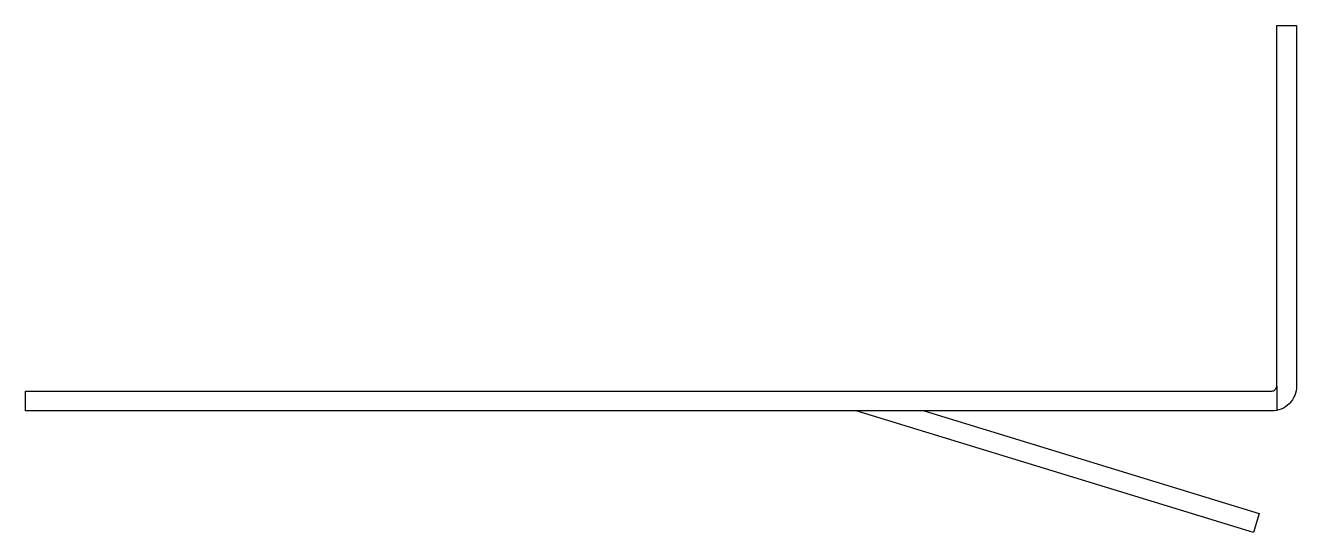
# Model space of a CAD drawing. Header units: millimetres. Extents: x -50.3 to 0.8, y -5.9 to 14.5.
import ezdxf

# ---------------------------------------------------------------- set-up
doc = ezdxf.new("R2010")
doc.units = ezdxf.units.MM

msp = doc.modelspace()

# ---------------------------------------------------------------- linework, layer by layer
msp.add_line((0.029, 0.014), (0.029, -0.966))
msp.add_lwpolyline([(-0.171, -0.186, 0.414214), (0.029, 0.014), (0.029, 14.514), (0.829, 14.514), (0.829, 0.014, -0.414214), (-0.171, -0.986), (-50.271, -0.986), (-50.271, -0.186), (-0.171, -0.186)], format="xyb", close=True)
msp.add_lwpolyline([(-14.139, -0.986), (-0.669, -5.111), (-0.903, -5.876), (-16.871, -0.986)])

doc.saveas('drawing.dxf')
